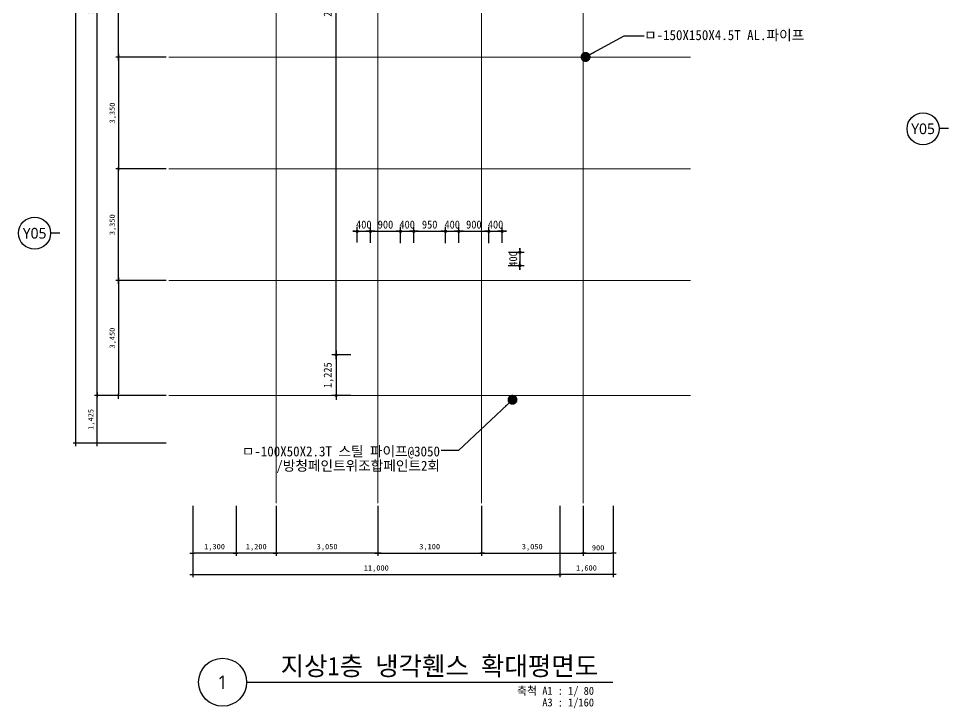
# Model space of a CAD drawing. Header units: inches. Extents: x 361167 to 440483, y 578 to 43803.
# Drawn here: x 361167 to 389044, y 2545 to 23235 of the extents above; entities that cross this region are included whole.
import ezdxf
from ezdxf.enums import TextEntityAlignment as Align

# ---------------------------------------------------------------- set-up
doc = ezdxf.new("R2010")
doc.units = ezdxf.units.IN
doc.header["$MEASUREMENT"] = 0
doc.linetypes.add('CEN', pattern=[62, 60, -1, 0, -1])
doc.layers.get('0').update_dxf_attribs({"linetype": 'CONTINUOUS'})
for name, color, linetype, lineweight in [('A-AXIS-BUBL', 7, 'CONTINUOUS', 25), ('A-CNTL', 1, 'CEN', 15), ('A-DIMS', 7, 'CONTINUOUS', 25), ('A-XXXX-SYMB', 7, 'CONTINUOUS', 25), ('A-XXXX-TXT1', 3, 'CONTINUOUS', 25), ('A-XXXX-TXT2', 3, 'CONTINUOUS', 25)]:
    doc.layers.add(name, color=color, linetype=linetype, lineweight=lineweight)
for name, color, linetype in [('A-AXIS-NDIM', 7, 'CONTINUOUS'), ('dim', 7, 'CONTINUOUS'), ('T', 3, 'CONTINUOUS')]:
    doc.layers.add(name, color=color, linetype=linetype)
doc.styles.add('HY울릉도L', font='H2GTRE.TTF')
doc.styles.get("Standard").update_dxf_attribs({"font": ''})
doc.styles.add('돋움', font='')
doc.styles.add('돋움체', font='')
doc.styles.add('맑은고딕', font='malgun.ttf')
doc.styles.get('Standard').set_extended_font_data('DotumChe')
doc.styles.get('돋움').set_extended_font_data('DotumChe')
doc.styles.get('돋움체').set_extended_font_data('DotumChe')
doc.dimstyles.new('CDIM', dxfattribs={"dimtxt": 2, "dimasz": 0.6, "dimexe": 1, "dimexo": 1, "dimgap": 1, "dimtad": 1, "dimdec": 0, "dimrnd": 0.5, "dimzin": 0, "dimdsep": 32, "dimlunit": 6, "dimtxsty": 'HY울릉도L', "dimblk1": '_CIDOT', "dimblk2": '_CIDOT', "dimsah": 1, "dimcen": 4.5, "dimclrd": 2, "dimclre": 2, "dimclrt": 7, "dimadec": 0, "dimazin": 0, "dimtfac": 1, "dimtdec": 0, "dimtix": 1, "dimtmove": 2, "dimatfit": 1, "dimldrblk": '_CIDOT', "dimfxl": 1, "dimtolj": 1, "dimtzin": 0, "dimlwd": -1, "dimarcsym": 0})
doc.dimstyles.new('DIM-1', dxfattribs={"dimtxt": 2.5, "dimasz": 1, "dimexe": 2, "dimexo": 3, "dimgap": 1, "dimtad": 1, "dimdec": 0, "dimdsep": 46, "dimlunit": 6, "dimtxsty": 'Standard', "dimblk1": 'DIMDOT', "dimblk2": 'DIMDOT', "dimsah": 1, "dimcen": 2.5, "dimdle": 1.5, "dimclrt": 3, "dimadec": 0, "dimazin": 0, "dimtfac": 1, "dimtdec": 0, "dimtix": 1, "dimtmove": 2, "dimatfit": 3, "dimldrblk": 'DIMDOT', "dimfxl": 2, "dimtvp": 1, "dimtolj": 1, "dimtzin": 0, "dimarcsym": 0})

# ---------------------------------------------------------------- blocks, each defined once
blk = doc.blocks.new('_CIDOT')
at = {"color": 0, "linetype": 'ByBlock'}
blk.add_line((2, 0), (-1, 0), dxfattribs=at)
at = {"color": 0, "linetype": 'ByBlock', "const_width": 0.5}
blk.add_lwpolyline([(-0.25, 0, 1), (0.25, 0, 1)], format="xyb", close=True, dxfattribs=at)
blk = doc.blocks.new('*D5')
at = {"layer": 'A-DIMS', "lineweight": -2, "transparency": 16777216}
for p, q in [((365587, 11928), (363447, 11928)), ((365587, 10503), (363447, 10503))]:
    blk.add_line(p, q, dxfattribs=at)
at = {"layer": 'A-DIMS', "transparency": 16777216}
blk.add_line((363527, 10551), (363527, 11880), dxfattribs=at)
at = {"layer": 'A-DIMS', "transparency": 16777216, "xscale": 48, "yscale": 48, "zscale": 48}
for p, rotation in [((363527, 11928), 90), ((363527, 10503), 270)]:
    blk.add_blockref('_CIDOT', p, dxfattribs=dict(at, rotation=rotation))
at = {"layer": 'A-DIMS', "color": 3, "transparency": 16777216, "insert": (363352, 11215), "char_height": 160, "attachment_point": 5, "rotation": 90, "style": '돋움체'}
blk.add_mtext('\\A1;1,425', dxfattribs=at)
blk = doc.blocks.new('*D6')
at = {"layer": 'A-DIMS', "lineweight": -2, "transparency": 16777216}
for p, q in [((366392, 8623), (366392, 6483)), ((377392, 8623), (377392, 6483))]:
    blk.add_line(p, q, dxfattribs=at)
at = {"layer": 'A-DIMS', "transparency": 16777216}
blk.add_line((366440, 6563), (377344, 6563), dxfattribs=at)
at = {"layer": 'A-DIMS', "transparency": 16777216, "xscale": 48, "yscale": 48, "zscale": 48, "rotation": 180}
blk.add_blockref('_CIDOT', (366392, 6563), dxfattribs=at)
at = {"layer": 'A-DIMS', "transparency": 16777216, "xscale": 48, "yscale": 48, "zscale": 48}
blk.add_blockref('_CIDOT', (377392, 6563), dxfattribs=at)
at = {"layer": 'A-DIMS', "color": 3, "transparency": 16777216, "insert": (371892, 6738), "char_height": 160, "attachment_point": 5, "style": '돋움체'}
blk.add_mtext('\\A1;11,000', dxfattribs=at)
blk = doc.blocks.new('*D7')
at = {"layer": 'A-DIMS', "lineweight": -2, "transparency": 16777216}
for p, q in [((368892, 8623), (368892, 7123)), ((371942, 8623), (371942, 7123))]:
    blk.add_line(p, q, dxfattribs=at)
at = {"layer": 'A-DIMS', "transparency": 16777216}
blk.add_line((371894, 7203), (368940, 7203), dxfattribs=at)
at = {"layer": 'A-DIMS', "transparency": 16777216, "xscale": 48, "yscale": 48, "zscale": 48, "rotation": 180}
blk.add_blockref('_CIDOT', (368892, 7203), dxfattribs=at)
at = {"layer": 'A-DIMS', "transparency": 16777216, "xscale": 48, "yscale": 48, "zscale": 48}
blk.add_blockref('_CIDOT', (371942, 7203), dxfattribs=at)
at = {"layer": 'A-DIMS', "color": 3, "transparency": 16777216, "insert": (370417, 7378), "char_height": 160, "attachment_point": 5, "style": '돋움체'}
blk.add_mtext('\\A1;3,050', dxfattribs=at)
blk = doc.blocks.new('*D8')
at = {"layer": 'A-DIMS', "lineweight": -2, "transparency": 16777216}
for p, q in [((377392, 8623), (377392, 6483)), ((378992, 8623), (378992, 6483))]:
    blk.add_line(p, q, dxfattribs=at)
at = {"layer": 'A-DIMS', "transparency": 16777216}
blk.add_line((378944, 6563), (377440, 6563), dxfattribs=at)
at = {"layer": 'A-DIMS', "transparency": 16777216, "xscale": 48, "yscale": 48, "zscale": 48, "rotation": 180}
blk.add_blockref('_CIDOT', (377392, 6563), dxfattribs=at)
at = {"layer": 'A-DIMS', "transparency": 16777216, "xscale": 48, "yscale": 48, "zscale": 48}
blk.add_blockref('_CIDOT', (378992, 6563), dxfattribs=at)
at = {"layer": 'A-DIMS', "color": 3, "transparency": 16777216, "insert": (378192, 6738), "char_height": 160, "attachment_point": 5, "style": '돋움체'}
blk.add_mtext('\\A1;1,600', dxfattribs=at)
blk = doc.blocks.new('*D9')
at = {"layer": 'A-DIMS', "lineweight": -2, "transparency": 16777216}
for p, q in [((371942, 8623), (371942, 7123)), ((375042, 8623), (375042, 7123))]:
    blk.add_line(p, q, dxfattribs=at)
at = {"layer": 'A-DIMS', "transparency": 16777216}
blk.add_line((371990, 7203), (374994, 7203), dxfattribs=at)
at = {"layer": 'A-DIMS', "transparency": 16777216, "xscale": 48, "yscale": 48, "zscale": 48, "rotation": 180}
blk.add_blockref('_CIDOT', (371942, 7203), dxfattribs=at)
at = {"layer": 'A-DIMS', "transparency": 16777216, "xscale": 48, "yscale": 48, "zscale": 48}
blk.add_blockref('_CIDOT', (375042, 7203), dxfattribs=at)
at = {"layer": 'A-DIMS', "color": 3, "transparency": 16777216, "insert": (373492, 7378), "char_height": 160, "attachment_point": 5, "style": '돋움체'}
blk.add_mtext('\\A1;3,100', dxfattribs=at)
blk = doc.blocks.new('*D10')
at = {"layer": 'A-DIMS', "lineweight": -2, "transparency": 16777216}
for p, q in [((375042, 8623), (375042, 7123)), ((378092, 8623), (378092, 7123))]:
    blk.add_line(p, q, dxfattribs=at)
at = {"layer": 'A-DIMS', "transparency": 16777216}
blk.add_line((375090, 7203), (378044, 7203), dxfattribs=at)
at = {"layer": 'A-DIMS', "transparency": 16777216, "xscale": 48, "yscale": 48, "zscale": 48, "rotation": 180}
blk.add_blockref('_CIDOT', (375042, 7203), dxfattribs=at)
at = {"layer": 'A-DIMS', "transparency": 16777216, "xscale": 48, "yscale": 48, "zscale": 48}
blk.add_blockref('_CIDOT', (378092, 7203), dxfattribs=at)
at = {"layer": 'A-DIMS', "color": 3, "transparency": 16777216, "insert": (376567, 7378), "char_height": 160, "attachment_point": 5, "style": '돋움체'}
blk.add_mtext('\\A1;3,050', dxfattribs=at)
blk = doc.blocks.new('*D11')
at = {"layer": 'A-DIMS', "lineweight": -2, "transparency": 16777216}
for p, q in [((378092, 8623), (378092, 7123)), ((378992, 8623), (378992, 7123))]:
    blk.add_line(p, q, dxfattribs=at)
at = {"layer": 'A-DIMS', "transparency": 16777216}
blk.add_line((378140, 7203), (378944, 7203), dxfattribs=at)
at = {"layer": 'A-DIMS', "transparency": 16777216, "xscale": 48, "yscale": 48, "zscale": 48, "rotation": 180}
blk.add_blockref('_CIDOT', (378092, 7203), dxfattribs=at)
at = {"layer": 'A-DIMS', "transparency": 16777216, "xscale": 48, "yscale": 48, "zscale": 48}
blk.add_blockref('_CIDOT', (378992, 7203), dxfattribs=at)
at = {"layer": 'A-DIMS', "color": 3, "transparency": 16777216, "insert": (378542, 7363), "char_height": 160, "attachment_point": 5, "style": '돋움체'}
blk.add_mtext('\\A1;900', dxfattribs=at)
blk = doc.blocks.new('*D12')
at = {"layer": 'A-DIMS', "lineweight": -2, "transparency": 16777216}
for p, q in [((367692, 8623), (367692, 7123)), ((368892, 8623), (368892, 7123))]:
    blk.add_line(p, q, dxfattribs=at)
at = {"layer": 'A-DIMS', "transparency": 16777216}
blk.add_line((368844, 7203), (367740, 7203), dxfattribs=at)
at = {"layer": 'A-DIMS', "transparency": 16777216, "xscale": 48, "yscale": 48, "zscale": 48, "rotation": 180}
blk.add_blockref('_CIDOT', (367692, 7203), dxfattribs=at)
at = {"layer": 'A-DIMS', "transparency": 16777216, "xscale": 48, "yscale": 48, "zscale": 48}
blk.add_blockref('_CIDOT', (368892, 7203), dxfattribs=at)
at = {"layer": 'A-DIMS', "color": 3, "transparency": 16777216, "insert": (368292, 7378), "char_height": 160, "attachment_point": 5, "style": '돋움체'}
blk.add_mtext('\\A1;1,200', dxfattribs=at)
blk = doc.blocks.new('*D13')
at = {"layer": 'A-DIMS', "lineweight": -2, "transparency": 16777216}
for p, q in [((366392, 8623), (366392, 7123)), ((367692, 8623), (367692, 7123))]:
    blk.add_line(p, q, dxfattribs=at)
at = {"layer": 'A-DIMS', "transparency": 16777216}
blk.add_line((367644, 7203), (366440, 7203), dxfattribs=at)
at = {"layer": 'A-DIMS', "transparency": 16777216, "xscale": 48, "yscale": 48, "zscale": 48, "rotation": 180}
blk.add_blockref('_CIDOT', (366392, 7203), dxfattribs=at)
at = {"layer": 'A-DIMS', "transparency": 16777216, "xscale": 48, "yscale": 48, "zscale": 48}
blk.add_blockref('_CIDOT', (367692, 7203), dxfattribs=at)
at = {"layer": 'A-DIMS', "color": 3, "transparency": 16777216, "insert": (367042, 7378), "char_height": 160, "attachment_point": 5, "style": '돋움체'}
blk.add_mtext('\\A1;1,300', dxfattribs=at)
blk = doc.blocks.new('*D14')
at = {"layer": 'A-DIMS', "lineweight": -2, "transparency": 16777216}
for p, q in [((365587, 15378), (364087, 15378)), ((365587, 11928), (364087, 11928))]:
    blk.add_line(p, q, dxfattribs=at)
at = {"layer": 'A-DIMS', "transparency": 16777216}
blk.add_line((364167, 15330), (364167, 11976), dxfattribs=at)
at = {"layer": 'A-DIMS', "transparency": 16777216, "xscale": 48, "yscale": 48, "zscale": 48}
for p, rotation in [((364167, 15378), 90), ((364167, 11928), 270)]:
    blk.add_blockref('_CIDOT', p, dxfattribs=dict(at, rotation=rotation))
at = {"layer": 'A-DIMS', "color": 3, "transparency": 16777216, "insert": (363992, 13653), "char_height": 160, "attachment_point": 5, "rotation": 90, "style": '돋움체'}
blk.add_mtext('\\A1;3,450', dxfattribs=at)
blk = doc.blocks.new('*D15')
at = {"layer": 'A-DIMS', "lineweight": -2, "transparency": 16777216}
for p, q in [((365587, 18728), (364087, 18728)), ((365587, 15378), (364087, 15378))]:
    blk.add_line(p, q, dxfattribs=at)
at = {"layer": 'A-DIMS', "transparency": 16777216}
blk.add_line((364167, 15426), (364167, 18680), dxfattribs=at)
at = {"layer": 'A-DIMS', "transparency": 16777216, "xscale": 48, "yscale": 48, "zscale": 48}
for p, rotation in [((364167, 18728), 90), ((364167, 15378), 270)]:
    blk.add_blockref('_CIDOT', p, dxfattribs=dict(at, rotation=rotation))
at = {"layer": 'A-DIMS', "color": 3, "transparency": 16777216, "insert": (363992, 17053), "char_height": 160, "attachment_point": 5, "rotation": 90, "style": '돋움체'}
blk.add_mtext('\\A1;3,350', dxfattribs=at)
blk = doc.blocks.new('*D16')
at = {"layer": 'A-DIMS', "lineweight": -2, "transparency": 16777216}
for p, q in [((365587, 22078), (364087, 22078)), ((365587, 18728), (364087, 18728))]:
    blk.add_line(p, q, dxfattribs=at)
at = {"layer": 'A-DIMS', "transparency": 16777216}
blk.add_line((364167, 22030), (364167, 18776), dxfattribs=at)
at = {"layer": 'A-DIMS', "transparency": 16777216, "xscale": 48, "yscale": 48, "zscale": 48}
for p, rotation in [((364167, 22078), 90), ((364167, 18728), 270)]:
    blk.add_blockref('_CIDOT', p, dxfattribs=dict(at, rotation=rotation))
at = {"layer": 'A-DIMS', "color": 3, "transparency": 16777216, "insert": (363992, 20403), "char_height": 160, "attachment_point": 5, "rotation": 90, "style": '돋움체'}
blk.add_mtext('\\A1;3,350', dxfattribs=at)
blk = doc.blocks.new('*D18')
at = {"layer": 'A-DIMS', "lineweight": -2, "transparency": 16777216}
for p, q in [((365587, 25428), (364087, 25428)), ((365587, 22078), (364087, 22078))]:
    blk.add_line(p, q, dxfattribs=at)
at = {"layer": 'A-DIMS', "transparency": 16777216}
blk.add_line((364167, 22126), (364167, 25380), dxfattribs=at)
at = {"layer": 'A-DIMS', "transparency": 16777216, "xscale": 48, "yscale": 48, "zscale": 48}
for p, rotation in [((364167, 25428), 90), ((364167, 22078), 270)]:
    blk.add_blockref('_CIDOT', p, dxfattribs=dict(at, rotation=rotation))
at = {"layer": 'A-DIMS', "color": 3, "transparency": 16777216, "insert": (363992, 23753), "char_height": 160, "attachment_point": 5, "rotation": 90, "style": '돋움체'}
blk.add_mtext('\\A1;3,350', dxfattribs=at)
blk = doc.blocks.new('*D21')
at = {"layer": 'A-DIMS', "lineweight": -2, "transparency": 16777216}
for p, q in [((365587, 38803), (362807, 38803)), ((365587, 10503), (362807, 10503))]:
    blk.add_line(p, q, dxfattribs=at)
at = {"layer": 'A-DIMS', "transparency": 16777216}
blk.add_line((362887, 10551), (362887, 38755), dxfattribs=at)
at = {"layer": 'A-DIMS', "transparency": 16777216, "xscale": 48, "yscale": 48, "zscale": 48}
for p, rotation in [((362887, 38803), 90), ((362887, 10503), 270)]:
    blk.add_blockref('_CIDOT', p, dxfattribs=dict(at, rotation=rotation))
at = {"layer": 'A-DIMS', "color": 3, "transparency": 16777216, "insert": (362712, 24653), "char_height": 160, "attachment_point": 5, "rotation": 90, "style": '돋움체'}
blk.add_mtext('\\A1;28,300', dxfattribs=at)
blk = doc.blocks.new('_Dot')
at = {"color": 0, "linetype": 'ByBlock', "lineweight": -2}
blk.add_line((-0.5, 0), (-1, 0), dxfattribs=at)
at = {"color": 0, "linetype": 'ByBlock', "lineweight": -2, "const_width": 0.5}
blk.add_lwpolyline([(-0.25, 0, 1), (0.25, 0, 1)], format="xyb", close=True, dxfattribs=at)
blk = doc.blocks.new('*D197')
at = {"layer": 'A-DIMS', "lineweight": -2, "transparency": 16777216}
for p, q in [((365587, 35578), (363447, 35578)), ((365587, 11928), (363447, 11928))]:
    blk.add_line(p, q, dxfattribs=at)
at = {"layer": 'A-DIMS', "transparency": 16777216}
blk.add_line((363527, 11976), (363527, 35530), dxfattribs=at)
at = {"layer": 'A-DIMS', "transparency": 16777216, "xscale": 48, "yscale": 48, "zscale": 48}
for p, rotation in [((363527, 35578), 90), ((363527, 11928), 270)]:
    blk.add_blockref('_CIDOT', p, dxfattribs=dict(at, rotation=rotation))
at = {"layer": 'A-DIMS', "color": 3, "transparency": 16777216, "insert": (363352, 23753), "char_height": 160, "attachment_point": 5, "rotation": 90, "style": '돋움체'}
blk.add_mtext('\\A1;23,650', dxfattribs=at)
blk = doc.blocks.new('DIMDOT')
at = {"linetype": 'Continuous'}
blk.add_line((-2, 0), (2, 0), dxfattribs=at)
for radius in [0.5, 0.25]:
    blk.add_circle((0, 0), radius, dxfattribs=at)
blk = doc.blocks.new('*D202')
at = {"layer": 'A-AXIS-NDIM', "color": 0, "lineweight": -2, "transparency": 16777216}
for p, q in [((371125, 34353), (370559, 34353)), ((370687, 13217), (370687, 34289)), ((371125, 13153), (370559, 13153))]:
    blk.add_line(p, q, dxfattribs=at)
at = {"layer": 'A-AXIS-NDIM', "color": 0, "lineweight": -2, "transparency": 16777216, "xscale": 64, "yscale": 64, "zscale": 64}
for p, rotation in [((370687, 34353), 90), ((370687, 13153), 270)]:
    blk.add_blockref('DIMDOT', p, dxfattribs=dict(at, rotation=rotation))
at = {"layer": 'A-AXIS-NDIM', "color": 3, "transparency": 16777216, "insert": (370464, 23753), "char_height": 240, "attachment_point": 5, "rotation": 90}
blk.add_mtext('\\A1;21,200', dxfattribs=at)
blk = doc.blocks.new('*D204')
at = {"layer": 'A-AXIS-NDIM', "color": 0, "lineweight": -2, "transparency": 16777216}
for p, q in [((371125, 13153), (370559, 13153)), ((370687, 13089), (370687, 11992)), ((371125, 11928), (370559, 11928))]:
    blk.add_line(p, q, dxfattribs=at)
at = {"layer": 'A-AXIS-NDIM', "color": 0, "lineweight": -2, "transparency": 16777216, "xscale": 64, "yscale": 64, "zscale": 64}
for p, rotation in [((370687, 13153), 90), ((370687, 11928), 270)]:
    blk.add_blockref('DIMDOT', p, dxfattribs=dict(at, rotation=rotation))
at = {"layer": 'A-AXIS-NDIM', "color": 3, "transparency": 16777216, "insert": (370464, 12540), "char_height": 240, "attachment_point": 5, "rotation": 90}
blk.add_mtext('\\A1;1,225', dxfattribs=at)
blk = doc.blocks.new('*D221')
at = {"layer": 'A-AXIS-NDIM', "color": 0, "lineweight": -2, "transparency": 16777216}
for p, q in [((371253, 16856), (371189, 16856)), ((371317, 16518), (371317, 16984)), ((371317, 16856), (371717, 16856)), ((371717, 16509), (371717, 16984)), ((371781, 16856), (371845, 16856))]:
    blk.add_line(p, q, dxfattribs=at)
at = {"layer": 'A-AXIS-NDIM', "color": 0, "lineweight": -2, "transparency": 16777216, "xscale": 64, "yscale": 64, "zscale": 64}
blk.add_blockref('DIMDOT', (371317, 16856), dxfattribs=at)
at = {"layer": 'A-AXIS-NDIM', "color": 0, "lineweight": -2, "transparency": 16777216, "xscale": 64, "yscale": 64, "zscale": 64, "rotation": 180}
blk.add_blockref('DIMDOT', (371717, 16856), dxfattribs=at)
at = {"layer": 'A-AXIS-NDIM', "color": 3, "transparency": 16777216, "insert": (371517, 17056), "char_height": 240, "attachment_point": 5}
blk.add_mtext('\\A1;400', dxfattribs=at)
blk = doc.blocks.new('*D222')
at = {"layer": 'A-AXIS-NDIM', "color": 0, "lineweight": -2, "transparency": 16777216}
for p, q in [((371717, 16518), (371717, 16984)), ((371781, 16856), (372553, 16856)), ((372617, 16497), (372617, 16984))]:
    blk.add_line(p, q, dxfattribs=at)
at = {"layer": 'A-AXIS-NDIM', "color": 0, "lineweight": -2, "transparency": 16777216, "xscale": 64, "yscale": 64, "zscale": 64, "rotation": 180}
blk.add_blockref('DIMDOT', (371717, 16856), dxfattribs=at)
at = {"layer": 'A-AXIS-NDIM', "color": 0, "lineweight": -2, "transparency": 16777216, "xscale": 64, "yscale": 64, "zscale": 64}
blk.add_blockref('DIMDOT', (372617, 16856), dxfattribs=at)
at = {"layer": 'A-AXIS-NDIM', "color": 3, "transparency": 16777216, "insert": (372167, 17056), "char_height": 240, "attachment_point": 5}
blk.add_mtext('\\A1;900', dxfattribs=at)
blk = doc.blocks.new('*D223')
at = {"layer": 'A-AXIS-NDIM', "color": 0, "lineweight": -2, "transparency": 16777216}
for p, q in [((372553, 16856), (372489, 16856)), ((372617, 16518), (372617, 16984)), ((372617, 16856), (373017, 16856)), ((373017, 16509), (373017, 16984)), ((373081, 16856), (373145, 16856))]:
    blk.add_line(p, q, dxfattribs=at)
at = {"layer": 'A-AXIS-NDIM', "color": 0, "lineweight": -2, "transparency": 16777216, "xscale": 64, "yscale": 64, "zscale": 64}
blk.add_blockref('DIMDOT', (372617, 16856), dxfattribs=at)
at = {"layer": 'A-AXIS-NDIM', "color": 0, "lineweight": -2, "transparency": 16777216, "xscale": 64, "yscale": 64, "zscale": 64, "rotation": 180}
blk.add_blockref('DIMDOT', (373017, 16856), dxfattribs=at)
at = {"layer": 'A-AXIS-NDIM', "color": 3, "transparency": 16777216, "insert": (372817, 17056), "char_height": 240, "attachment_point": 5}
blk.add_mtext('\\A1;400', dxfattribs=at)
blk = doc.blocks.new('*D224')
at = {"layer": 'A-AXIS-NDIM', "color": 0, "lineweight": -2, "transparency": 16777216}
for p, q in [((373903, 16856), (373839, 16856)), ((373967, 16518), (373967, 16984)), ((373967, 16856), (374367, 16856)), ((374367, 16509), (374367, 16984)), ((374431, 16856), (374495, 16856))]:
    blk.add_line(p, q, dxfattribs=at)
at = {"layer": 'A-AXIS-NDIM', "color": 0, "lineweight": -2, "transparency": 16777216, "xscale": 64, "yscale": 64, "zscale": 64}
blk.add_blockref('DIMDOT', (373967, 16856), dxfattribs=at)
at = {"layer": 'A-AXIS-NDIM', "color": 0, "lineweight": -2, "transparency": 16777216, "xscale": 64, "yscale": 64, "zscale": 64, "rotation": 180}
blk.add_blockref('DIMDOT', (374367, 16856), dxfattribs=at)
at = {"layer": 'A-AXIS-NDIM', "color": 3, "transparency": 16777216, "insert": (374167, 17056), "char_height": 240, "attachment_point": 5}
blk.add_mtext('\\A1;400', dxfattribs=at)
blk = doc.blocks.new('*D225')
at = {"layer": 'A-AXIS-NDIM', "color": 0, "lineweight": -2, "transparency": 16777216}
for p, q in [((375203, 16856), (375139, 16856)), ((375267, 16518), (375267, 16984)), ((375267, 16856), (375667, 16856)), ((375667, 16509), (375667, 16984)), ((375731, 16856), (375795, 16856))]:
    blk.add_line(p, q, dxfattribs=at)
at = {"layer": 'A-AXIS-NDIM', "color": 0, "lineweight": -2, "transparency": 16777216, "xscale": 64, "yscale": 64, "zscale": 64}
blk.add_blockref('DIMDOT', (375267, 16856), dxfattribs=at)
at = {"layer": 'A-AXIS-NDIM', "color": 0, "lineweight": -2, "transparency": 16777216, "xscale": 64, "yscale": 64, "zscale": 64, "rotation": 180}
blk.add_blockref('DIMDOT', (375667, 16856), dxfattribs=at)
at = {"layer": 'A-AXIS-NDIM', "color": 3, "transparency": 16777216, "insert": (375467, 17056), "char_height": 240, "attachment_point": 5}
blk.add_mtext('\\A1;400', dxfattribs=at)
blk = doc.blocks.new('*D226')
at = {"layer": 'A-AXIS-NDIM', "color": 0, "lineweight": -2, "transparency": 16777216}
for p, q in [((373017, 16518), (373017, 16984)), ((373081, 16856), (373903, 16856)), ((373967, 16496), (373967, 16984))]:
    blk.add_line(p, q, dxfattribs=at)
at = {"layer": 'A-AXIS-NDIM', "color": 0, "lineweight": -2, "transparency": 16777216, "xscale": 64, "yscale": 64, "zscale": 64, "rotation": 180}
blk.add_blockref('DIMDOT', (373017, 16856), dxfattribs=at)
at = {"layer": 'A-AXIS-NDIM', "color": 0, "lineweight": -2, "transparency": 16777216, "xscale": 64, "yscale": 64, "zscale": 64}
blk.add_blockref('DIMDOT', (373967, 16856), dxfattribs=at)
at = {"layer": 'A-AXIS-NDIM', "color": 3, "transparency": 16777216, "insert": (373492, 17056), "char_height": 240, "attachment_point": 5}
blk.add_mtext('\\A1;950', dxfattribs=at)
blk = doc.blocks.new('*D227')
at = {"layer": 'A-AXIS-NDIM', "color": 0, "lineweight": -2, "transparency": 16777216}
for p, q in [((374367, 16518), (374367, 16984)), ((374431, 16856), (375203, 16856)), ((375267, 16497), (375267, 16984))]:
    blk.add_line(p, q, dxfattribs=at)
at = {"layer": 'A-AXIS-NDIM', "color": 0, "lineweight": -2, "transparency": 16777216, "xscale": 64, "yscale": 64, "zscale": 64, "rotation": 180}
blk.add_blockref('DIMDOT', (374367, 16856), dxfattribs=at)
at = {"layer": 'A-AXIS-NDIM', "color": 0, "lineweight": -2, "transparency": 16777216, "xscale": 64, "yscale": 64, "zscale": 64}
blk.add_blockref('DIMDOT', (375267, 16856), dxfattribs=at)
at = {"layer": 'A-AXIS-NDIM', "color": 3, "transparency": 16777216, "insert": (374817, 17056), "char_height": 240, "attachment_point": 5}
blk.add_mtext('\\A1;900', dxfattribs=at)
blk = doc.blocks.new('*D228')
at = {"layer": 'A-AXIS-NDIM', "color": 0, "lineweight": -2, "transparency": 16777216}
for p, q in [((375859, 16226), (376325, 16226)), ((376197, 16290), (376197, 16354)), ((376197, 16226), (376197, 15826)), ((375850, 15826), (376325, 15826)), ((376197, 15762), (376197, 15698))]:
    blk.add_line(p, q, dxfattribs=at)
at = {"layer": 'A-AXIS-NDIM', "color": 0, "lineweight": -2, "transparency": 16777216, "xscale": 64, "yscale": 64, "zscale": 64}
for p, rotation in [((376197, 16226), 270), ((376197, 15826), 90)]:
    blk.add_blockref('DIMDOT', p, dxfattribs=dict(at, rotation=rotation))
at = {"layer": 'A-AXIS-NDIM', "color": 3, "transparency": 16777216, "insert": (375997, 16026), "char_height": 240, "attachment_point": 5, "rotation": 90}
blk.add_mtext('\\A1;400', dxfattribs=at)

msp = doc.modelspace()

# ---------------------------------------------------------------- linework, layer by layer
at = {"layer": 'A-AXIS-BUBL', "ltscale": 0.2}
for p, q in [((389044.4, 19935), (388764.4, 19935)), ((362406.9, 16802.8), (362126.9, 16802.8))]:
    msp.add_line(p, q, dxfattribs=at)
for centre in [(388284.4, 19930.3), (361646.9, 16798.1)]:
    msp.add_circle(centre, 480, dxfattribs=at)
at = {"layer": 'A-CNTL'}
for p, q in [((368891.9, 8702.8), (368891.9, 39302.8)), ((371941.9, 8702.8), (371941.9, 39302.8)), ((375041.9, 8702.8), (375041.9, 39302.8)), ((378091.9, 8702.8), (378091.9, 39302.8)), ((365666.9, 22077.8), (381316.9, 22077.8)), ((365666.9, 18727.8), (381316.9, 18727.8)), ((365666.9, 15377.8), (381316.9, 15377.8)), ((365666.9, 11927.8), (381316.9, 11927.8))]:
    msp.add_line(p, q, dxfattribs=at)
at = {"layer": 'A-XXXX-SYMB'}
msp.add_line((368003.3, 3332), (378980.4, 3332), dxfattribs=at)
msp.add_circle((367283.3, 3332), 720, dxfattribs=at)
at = {"layer": 'dim'}
for points in [[(378166.9, 22085.5), (379319.1, 22713.9), (379919.1, 22713.9)], [(375975.2, 11802.8), (374353.3, 10276.3), (373832.3, 10276.3)]]:
    msp.add_lwpolyline(points, dxfattribs=at)

# ---------------------------------------------------------------- block references
at = {"layer": 'dim', "xscale": 300, "yscale": 300, "zscale": 300}
for p, rotation in [((378166.9, 22085.5), 208.606691838064), ((375975.2, 11802.8), 43.16218253551124)]:
    msp.add_blockref('_Dot', p, dxfattribs=dict(at, rotation=rotation))

# ---------------------------------------------------------------- texts
at = {"layer": 'A-XXXX-TXT1', "style": '돋움체'}
msp.add_text('지상1층 냉각휀스 확대평면도', height=560, dxfattribs=at).set_placement((378543.5, 3368.2), align=Align.BOTTOM_RIGHT)
at = {"layer": 'A-XXXX-TXT1', "style": '맑은고딕'}
msp.add_text('1', height=400, dxfattribs=at).set_placement((367283.3, 3332), align=Align.MIDDLE)
at = {"layer": 'A-XXXX-TXT1', "style": '돋움체'}
for s, p in [('축척 A1 : 1/ 80', (378418.9, 3194.2)), ('A3 : 1/160', (378418.9, 2843.9))]:
    msp.add_text(s, height=240, dxfattribs=at).set_placement(p, align=Align.TOP_RIGHT)
at = {"layer": 'A-XXXX-TXT2', "ltscale": 0.2, "style": '맑은고딕'}
for p in [(388284.4, 19930.3), (361646.9, 16798.1)]:
    msp.add_text('Y05', height=320, dxfattribs=at).set_placement(p, align=Align.MIDDLE)
at = {"layer": 'T', "style": '돋움'}
msp.add_text('ㅁ-150X150X4.5T AL.파이프', height=300, dxfattribs=at).set_placement((379919.1, 22739.8), align=Align.MIDDLE_LEFT)
for s, p in [('ㅁ-100X50X2.3T 스틸 파이프@3050', (373800.7, 10254.1)), ('/방청페인트위조합페인트2회', (373800.7, 9824.4))]:
    msp.add_text(s, height=300, dxfattribs=at).set_placement(p, align=Align.MIDDLE_RIGHT)

# ---------------------------------------------------------------- dimensions: what is measured, and where the dimension line sits
at = {"layer": 'A-AXIS-NDIM'}
for base, p1, p2, angle, picture, middle in [((370686.9, 34352.8), (371316.9, 13152.8), (371316.9, 34352.8), 90, '*D202', (370464, 23752.8)), ((376196.9, 15826.1), (375666.9, 16226.1), (375657.7, 15826.1), 270, '*D228', (375996.7, 16026.1)), ((370686.9, 11927.8), (371316.9, 13152.8), (371316.9, 11927.8), 270, '*D204', (370464, 12540.3))]:
    dim = msp.add_linear_dim(base=base, p1=p1, p2=p2, angle=angle, dimstyle='DIM-1', override={"dimscale": 80, "dimtxt": 3, "dimasz": 0.8, "dimexe": 1.6, "dimexo": 2.4, "dimdle": 1.2}, dxfattribs=at)
    dim.commit()
    dim.dimension.update_dxf_attribs({"geometry": picture, "text_midpoint": middle})
for base, p1, p2, picture, middle in [((371716.9, 16856.1), (371316.9, 16326.1), (371716.9, 16316.9), '*D221', (371516.9, 17056.3)), ((372616.9, 16856.1), (371716.9, 16326.1), (372616.9, 16305.4), '*D222', (372166.9, 17056.3)), ((373016.9, 16856.1), (372616.9, 16326.1), (373016.9, 16316.9), '*D223', (372816.9, 17056.3)), ((373966.9, 16856.1), (373016.9, 16326.1), (373966.9, 16304.3), '*D226', (373491.9, 17056.3)), ((374366.9, 16856.1), (373966.9, 16326.1), (374366.9, 16316.9), '*D224', (374166.9, 17056.3)), ((375266.9, 16856.1), (374366.9, 16326.1), (375266.9, 16305.4), '*D227', (374816.9, 17056.3)), ((375666.9, 16856.1), (375266.9, 16326.1), (375666.9, 16316.9), '*D225', (375466.9, 17056.3))]:
    dim = msp.add_linear_dim(base=base, p1=p1, p2=p2, dimstyle='DIM-1', override={"dimscale": 80, "dimtxt": 3, "dimasz": 0.8, "dimexe": 1.6, "dimexo": 2.4, "dimdle": 1.2}, dxfattribs=at)
    dim.commit()
    dim.dimension.update_dxf_attribs({"geometry": picture, "text_midpoint": middle})
at = {"layer": 'A-DIMS'}
for base, p1, p2, angle, picture, middle in [((362886.9, 38802.8), (365666.9, 10502.8), (365666.9, 38802.8), 90, '*D21', (362711.7, 24652.8)), ((363526.9, 35577.8), (365666.9, 11927.8), (365666.9, 35577.8), 90, '*D197', (363351.7, 23752.8)), ((364166.9, 25427.8), (365666.9, 22077.8), (365666.9, 25427.8), 90, '*D18', (363991.7, 23752.8)), ((364166.9, 18727.8), (365666.9, 22077.8), (365666.9, 18727.8), 270, '*D16', (363991.7, 20402.8)), ((364166.9, 18727.8), (365666.9, 15377.8), (365666.9, 18727.8), 90, '*D15', (363991.7, 17052.8)), ((364166.9, 11927.8), (365666.9, 15377.8), (365666.9, 11927.8), 270, '*D14', (363991.7, 13652.8)), ((363526.9, 11927.8), (365666.9, 10502.8), (365666.9, 11927.8), 90, '*D5', (363351.7, 11215.3)), ((366391.9, 7202.8), (367691.9, 8702.8), (366391.9, 8702.8), 180, '*D13', (367041.9, 7378)), ((367691.9, 7202.8), (368891.9, 8702.8), (367691.9, 8702.8), 180, '*D12', (368291.9, 7378)), ((368891.9, 7202.8), (371941.9, 8702.8), (368891.9, 8702.8), 180, '*D7', (370416.9, 7378)), ((375041.9, 7202.8), (371941.9, 8702.8), (375041.9, 8702.8), 0, '*D9', (373491.9, 7378)), ((378091.9, 7202.8), (375041.9, 8702.8), (378091.9, 8702.8), 0, '*D10', (376566.9, 7378)), ((377391.9, 6562.8), (378991.9, 8702.8), (377391.9, 8702.8), 180, '*D8', (378191.9, 6738)), ((378991.9, 7202.8), (378091.9, 8702.8), (378991.9, 8702.8), 0, '*D11', (378541.9, 7362.9))]:
    dim = msp.add_linear_dim(base=base, p1=p1, p2=p2, angle=angle, dimstyle='CDIM', override={"dimscale": 80, "dimtxsty": '돋움체', "dimclrd": 256, "dimclre": 256, "dimclrt": 3}, dxfattribs=at)
    dim.commit()
    dim.dimension.update_dxf_attribs({"geometry": picture, "text_midpoint": middle})
dim = msp.add_linear_dim(base=(377391.9, 6562.8), p1=(366391.9, 8702.8), p2=(377391.9, 8702.8), dimstyle='CDIM', override={"dimscale": 80, "dimtxsty": '돋움체', "dimclrd": 256, "dimclre": 256, "dimclrt": 3}, dxfattribs=at)
dim.commit()
dim.dimension.update_dxf_attribs({"geometry": '*D6', "text_midpoint": (371891.9, 6738)})

doc.saveas('drawing.dxf')
